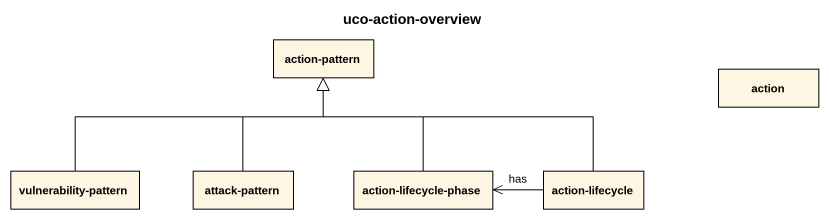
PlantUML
@startuml
title uco-action-overview
hide circle
hide empty members
class "action-pattern" as action_pattern
class "action" as action_
class "vulnerability-pattern" as vulnerability_pattern
class "attack-pattern" as attack_pattern
class "action-lifecycle-phase" as action_lifecycle_phase
class "action-lifecycle" as action_lifecycle
vulnerability_pattern -right-|> action_pattern
attack_pattern -up-|> action_pattern
action_lifecycle_phase -up-|> action_pattern
action_lifecycle -left-|> action_pattern
action_lifecycle -left-> action_lifecycle_phase : has
@enduml
